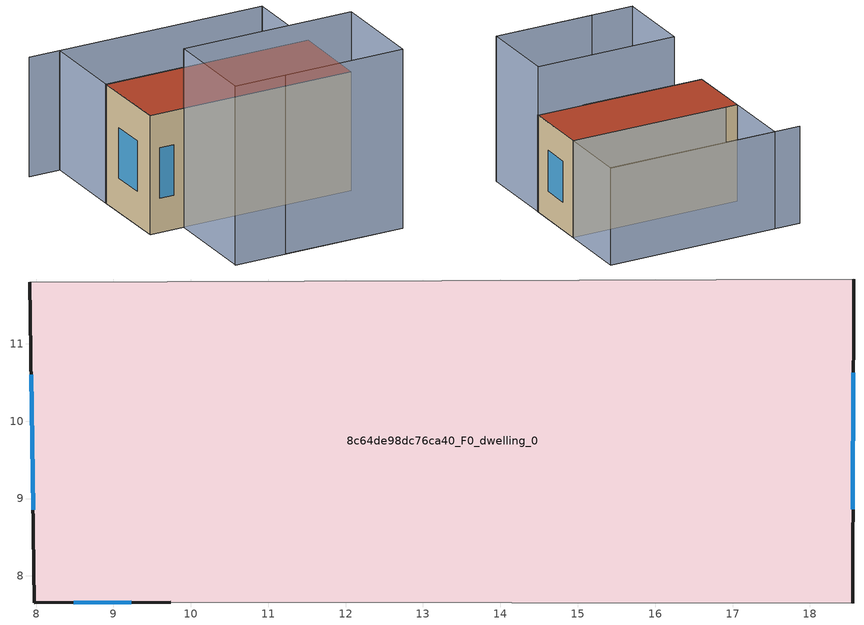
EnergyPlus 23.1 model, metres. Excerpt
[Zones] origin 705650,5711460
8c64de98dc76ca40_F0_dwelling_0
 floor ground (EU_floor_Construction): 18.55,7.65 18.56,11.84 7.92,11.8 7.98,7.66 9.74,7.66 z0
 wall outside (EU_wall_Construction): 18.56,11.84 18.55,7.65 / 9.74,7.66 7.98,7.66 7.92,11.8 z0:6
 wall adiabatic (EU_wall_Construction): 7.92,11.8 18.56,11.84 / 18.55,7.65 9.74,7.66 z0:6
 window (EU_Window_Construction): 18.56,10.63 18.56,8.86 / 9.23,7.66 8.49,7.66 / 7.96,8.85 7.94,10.6 z1.73:4.27
 roof outside (EU_roof_Construction): 18.56,11.84 18.55,7.65 9.74,7.66 7.98,7.66 7.92,11.8 z6
shading: 9.75,2.73 18.56,2.75 / 9.76,2.73 9.74,7.66 / 9.74,7.66 18.55,7.68 / 18.55,7.68 18.57,2.75 / 18.57,2.75 9.76,2.73 z0:9; 18.51,16.2 6.3,16.19 / 18.56,11.84 7.92,11.8 / 7.92,11.8 7.9,16.2 / 7.9,16.2 18.55,16.24 / 18.55,16.24 18.56,11.84 z0:6
[Building]
EU S2 Campaign: North Axis=0; Terrain=City; Solar Distribution=FullExterior
[Site:Location]
London: Latitude=51.5; Longitude=-0.5; Time Zone=0; Elevation=25
[SizingPeriod:WeatherFileDays]
AnnualSizingPeriod: Begin Month=1; Begin Day of Month=1; End Month=12; End Day of Month=31; Day of Week for Start Day=Monday; Use Weather File Daylight Saving Period=No; Use Weather File Rain and Snow Indicators=No
[MATERIAL]
EU_InternalMass_Material: Roughness=MediumRough; Thickness=0.1; Conductivity=1; Density=1800; Specific Heat=900; Thermal Absorptance=0.9; Solar Absorptance=0.7; Visible Absorptance=0.7
[MATERIAL:NOMASS] Roughness=MediumRough; Thermal Absorptance=0.9; Solar Absorptance=0.7; Visible Absorptance=0.7
Name | Thermal Resistance
EU_wall_NoMass | 0.724719
EU_roof_NoMass | 2.98947
EU_floor_NoMass | 2.39157
[WINDOWMATERIAL:SIMPLEGLAZINGSYSTEM]
EU_Window_SimpleGlazing: UFactor=2.63425; Solar Heat Gain Coefficient=0.76; Visible Transmittance=0.76
[CONSTRUCTION]
EU_wall_Construction: EU_wall_NoMass
EU_roof_Construction: EU_roof_NoMass
EU_floor_Construction: EU_floor_NoMass
EU_InternalMass_Construction: EU_InternalMass_Material
EU_Window_Construction: EU_Window_SimpleGlazing
[ZONE]
8c64de98dc76ca40_F0_dwelling_0: Type=1; Multiplier=1; Ceiling Height=autocalculate; Volume=264.876; Floor Area=autocalculate; Part of Total Floor Area=Yes
[INTERNALMASS]
8c64de98dc76ca40_F0_dwelling_0_EU_InternalMass: Construction=EU_InternalMass_Construction; Zone or ZoneList=8c64de98dc76ca40_F0_dwelling_0; Surface Area=44.1454
[OTHEREQUIPMENT]
EU_Step8_InternalGain_8c64de98dc76ca40_F0_dwelling_0_f000: Fuel Type=Electricity; Zone or ZoneList or Space or SpaceList=8c64de98dc76ca40_F0_dwelling_0; Schedule=EU_Step8_GainSchedule_8c64de98dc76ca40_F0_dwelling_0_f000; Design Level Calculation Method=Watts/Area; Power per Zone Floor Area=1; Fraction Latent=0; Fraction Radiant=0; Fraction Lost=0; Carbon Dioxide Generation Rate=0; EndUse Subcategory=EU_Step8_InternalGains
[ZONEVENTILATION:DESIGNFLOWRATE]
EU_ConstantAir_8c64de98dc76ca40_F0_dwelling_0: Zone or ZoneList or Space or SpaceList=8c64de98dc76ca40_F0_dwelling_0; Schedule=EU_AlwaysOn; Design Flow Rate Calculation Method=AirChanges/Hour; Air Changes per Hour=0.418135; Ventilation Type=Natural; Fan Pressure Rise=0; Fan Total Efficiency=1; Constant Term Coefficient=1; Temperature Term Coefficient=0; Velocity Term Coefficient=0; Velocity Squared Term Coefficient=0; Minimum Indoor Temperature=-100; Maximum Indoor Temperature=100; Delta Temperature=-100; Minimum Outdoor Temperature=-100; Maximum Outdoor Temperature=100; Maximum Wind Speed=40
[HVACTEMPLATE:THERMOSTAT]
EU_HeatOnly_8c64de98dc76ca40_F0_dwelling_0: Constant Heating Setpoint=20; Constant Cooling Setpoint=50
[HVACTEMPLATE:ZONE:IDEALLOADSAIRSYSTEM]
8c64de98dc76ca40_F0_dwelling_0: Template Thermostat=EU_HeatOnly_8c64de98dc76ca40_F0_dwelling_0; System Availability Schedule=EU_AlwaysOn; Maximum Heating Supply Air Temperature=50; Minimum Cooling Supply Air Temperature=13; Maximum Heating Supply Air Humidity Ratio=0.0156; Minimum Cooling Supply Air Humidity Ratio=0.0077; Heating Limit=NoLimit; Cooling Limit=NoLimit; Heating Availability Schedule=EU_AlwaysOn; Cooling Availability Schedule=EU_CoolingOff; Dehumidification Control Type=ConstantSensibleHeatRatio; Cooling Sensible Heat Ratio=0.7; Dehumidification Setpoint=60; Humidification Control Type=None; Humidification Setpoint=30; Outdoor Air Method=None; Outdoor Air Flow Rate per Person=0.00944; Outdoor Air Flow Rate per Zone Floor Area=0; Outdoor Air Flow Rate per Zone=0; Demand Controlled Ventilation Type=None; Outdoor Air Economizer Type=NoEconomizer; Heat Recovery Type=None; Sensible Heat Recovery Effectiveness=0.7; Latent Heat Recovery Effectiveness=0.65
[SIZING:ZONE]
8c64de98dc76ca40_F0_dwelling_0: Zone Cooling Design Supply Air Temperature Input Method=SupplyAirTemperature; Zone Cooling Design Supply Air Temperature=13; Zone Heating Design Supply Air Temperature Input Method=SupplyAirTemperature; Zone Heating Design Supply Air Temperature=50; Zone Cooling Design Supply Air Humidity Ratio=0.008; Zone Heating Design Supply Air Humidity Ratio=0.008; Cooling Design Air Flow Method=DesignDay; Cooling Design Air Flow Rate=0; Cooling Minimum Air Flow per Zone Floor Area=0.000762; Cooling Minimum Air Flow=0; Cooling Minimum Air Flow Fraction=0.2; Heating Design Air Flow Method=DesignDay; Heating Design Air Flow Rate=0; Heating Maximum Air Flow per Zone Floor Area=0.002032; Heating Maximum Air Flow=0.141576; Heating Maximum Air Flow Fraction=0.3; Account for Dedicated Outdoor Air System=No; Dedicated Outdoor Air System Control Strategy=NeutralSupplyAir; Dedicated Outdoor Air Low Setpoint Temperature for Design=autosize; Dedicated Outdoor Air High Setpoint Temperature for Design=autosize; Zone Load Sizing Method=Sensible Load Only No Latent Load; Zone Latent Cooling Design Supply Air Humidity Ratio Input Method=HumidityRatioDifference; Zone Cooling Design Supply Air Humidity Ratio Difference=0.005; Zone Latent Heating Design Supply Air Humidity Ratio Input Method=HumidityRatioDifference; Zone Humidification Design Supply Air Humidity Ratio Difference=0.005
[SCHEDULE:CONSTANT]
Name | Hourly Value
EU_AlwaysOn | 1
EU_CoolingOff | 0
[SCHEDULE:FILE]
EU_Step8_GainSchedule_8c64de98dc76ca40_F0_dwelling_0_f000: File=../../schedules/8c64de98dc76ca40/8c64de98dc76ca40_F0_dwelling_0_f000_gain.csv; Column Number=1; Rows to Skip at Top=0; Number of Hours of Data=8760; Column Separator=Comma; Interpolate to Timestep=No; Minutes per Item=60; Adjust Schedule for Daylight Savings=Yes
